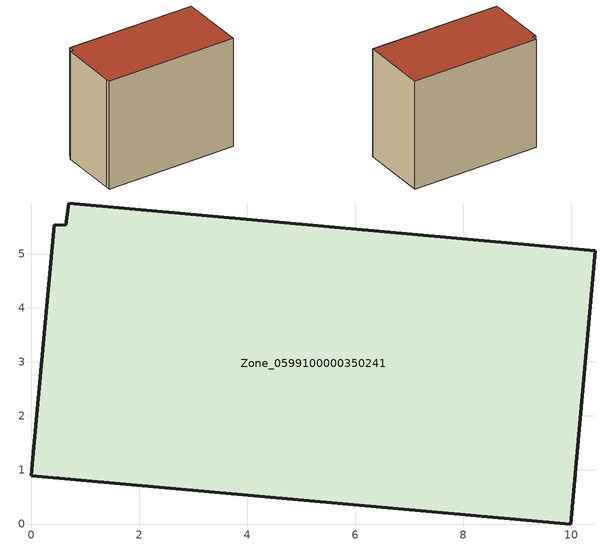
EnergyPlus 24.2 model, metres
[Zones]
Zone_0599100000350241
 floor ground (C_G): 0.03,1.22 0.42,5.54 0.64,5.53 0.7,5.94 10.44,5.06 9.99,0 0,0.89 z0
 wall outside (C_F): 9.99,0 10.44,5.06 0.7,5.94 0.64,5.53 0.42,5.54 0.03,1.22 0,0.89 9.99,0 z0:8.44
 roof outside (C_R): 0.42,5.54 0.03,1.22 0,0.89 9.99,0 10.44,5.06 0.7,5.94 0.64,5.53 z8.44
[BUILDING]
Pand.0599100000350241: North Axis=0; Terrain=City; Loads Convergence Tolerance Value=0.04; Temperature Convergence Tolerance Value=0.4; Solar Distribution=FullExterior; Maximum Number of Warmup Days=25; Minimum Number of Warmup Days=1
[Site:Location]
Rotterdam.The.Hague.AP_ZH_NLD Design_Conditions: Latitude=51.96; Longitude=4.45; Time Zone=1; Elevation=-4.5
[SITE:GROUNDTEMPERATURE:BUILDINGSURFACE]
18, 18, 18, 18, 18, 18, 18, 18, 18, 18, 18, 18
[MATERIAL] Thermal Absorptance=0.9; Solar Absorptance=0.7; Visible Absorptance=0.7
Name | Roughness | Thickness | Conductivity | Density | Specific Heat
G.TI.1992-2005 | MediumSmooth | 0.15 | 0.06 | 540 | 1210
F.TI.1992-2005 | Rough | 0.3 | 0.12 | 1920 | 840
R.TI.1992-2005 | MediumRough | 0.2 | 0.08 | 1500 | 1000
[CONSTRUCTION]
C_G: G.TI.1992-2005
C_F: F.TI.1992-2005
C_R: R.TI.1992-2005
[ZONE]
Zone_0599100000350241: Type=1; Multiplier=1; Ceiling Height=Autocalculate; Volume=Autocalculate; Floor Area=autocalculate; Part of Total Floor Area=Yes
[ZONEINFILTRATION:DESIGNFLOWRATE]
Infil_Zone_0599100000350241: Zone or ZoneList or Space or SpaceList=Zone_0599100000350241; Schedule=AlwaysOn; Design Flow Rate Calculation Method=Flow/Area; Flow Rate per Floor Area=0.0015; Constant Term Coefficient=1; Temperature Term Coefficient=0; Velocity Term Coefficient=0; Velocity Squared Term Coefficient=0
[HVACTEMPLATE:ZONE:IDEALLOADSAIRSYSTEM]
Zone_0599100000350241: Maximum Heating Supply Air Temperature=50; Minimum Cooling Supply Air Temperature=13; Maximum Heating Supply Air Humidity Ratio=0.0156; Minimum Cooling Supply Air Humidity Ratio=0.0077; Heating Limit=NoLimit; Cooling Limit=NoLimit; Dehumidification Control Type=ConstantSensibleHeatRatio; Cooling Sensible Heat Ratio=0.7; Dehumidification Setpoint=60; Humidification Control Type=None; Humidification Setpoint=30; Outdoor Air Method=None; Outdoor Air Flow Rate per Person=0.00944; Outdoor Air Flow Rate per Zone Floor Area=0; Outdoor Air Flow Rate per Zone=0; Demand Controlled Ventilation Type=None; Outdoor Air Economizer Type=NoEconomizer; Heat Recovery Type=None; Sensible Heat Recovery Effectiveness=0.7; Latent Heat Recovery Effectiveness=0.65
[ZONECONTROL:THERMOSTAT]
ThermostatControl_Zone_0599100000350241: Zone or ZoneList=Zone_0599100000350241; Control Type Schedule=DualSetpointControlType; Control 1=Thermostat_Zone_0599100000350241; Temperature Difference Between Cutout And Setpoint=0
[THERMOSTATSETPOINT:DUALSETPOINT]
Thermostat_Zone_0599100000350241: Heating Setpoint Temperature Schedule=HeatingSetpoint_Zone_0599100000350241; Cooling Setpoint Temperature Schedule=CoolingSetpoint_Zone_0599100000350241
[SCHEDULE:COMPACT]
HeatingSetpoint_Zone_0599100000350241: Through: 12/31, For: AllDays, Until: 24:00, 21
CoolingSetpoint_Zone_0599100000350241: Through: 12/31, For: AllDays, Until: 24:00, 24
DualSetpointControlType: Through: 12/31, For: AllDays, Until: 24:00, 4
AlwaysOn: Through: 12/31, For: AllDays, Until: 24:00, 1
